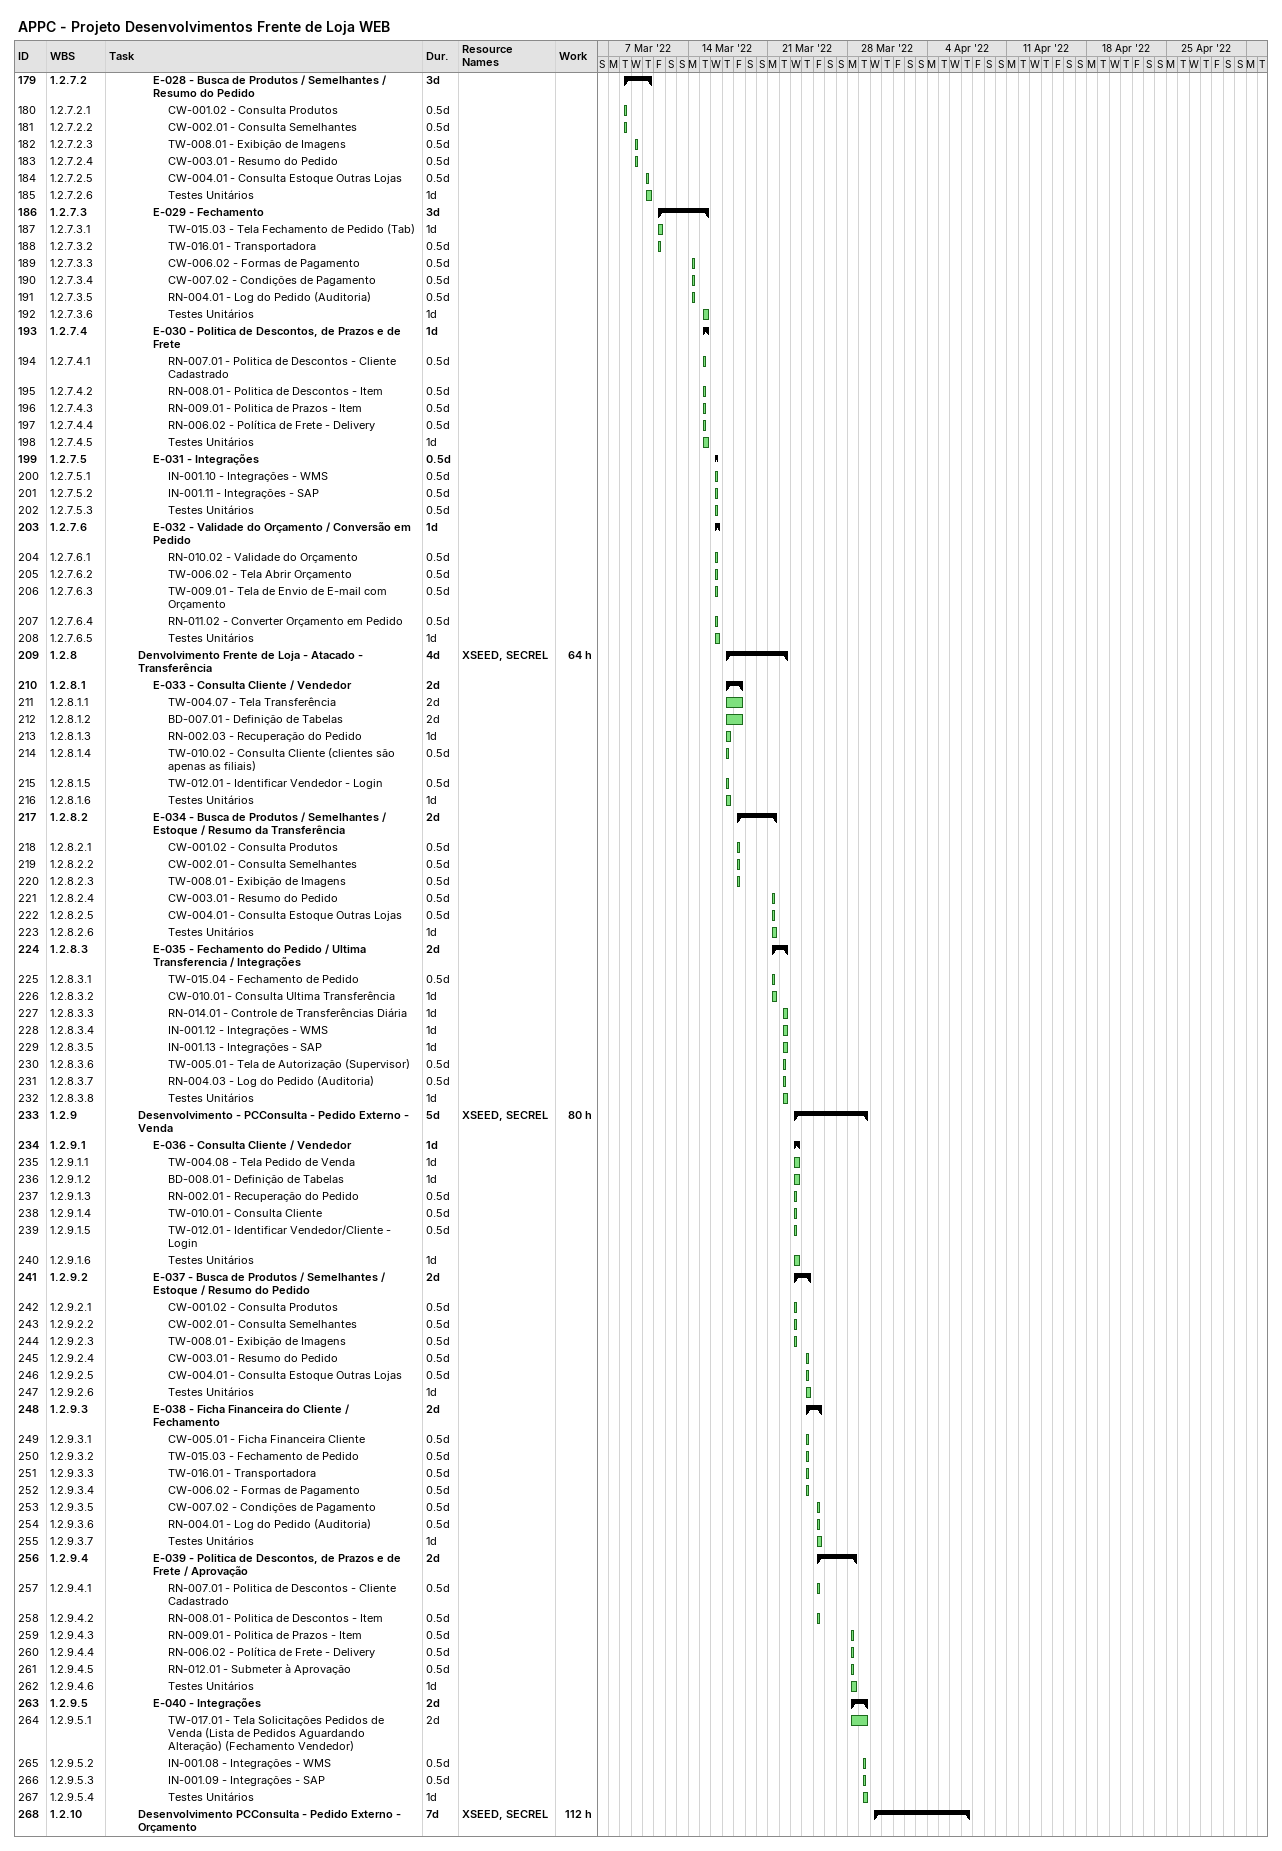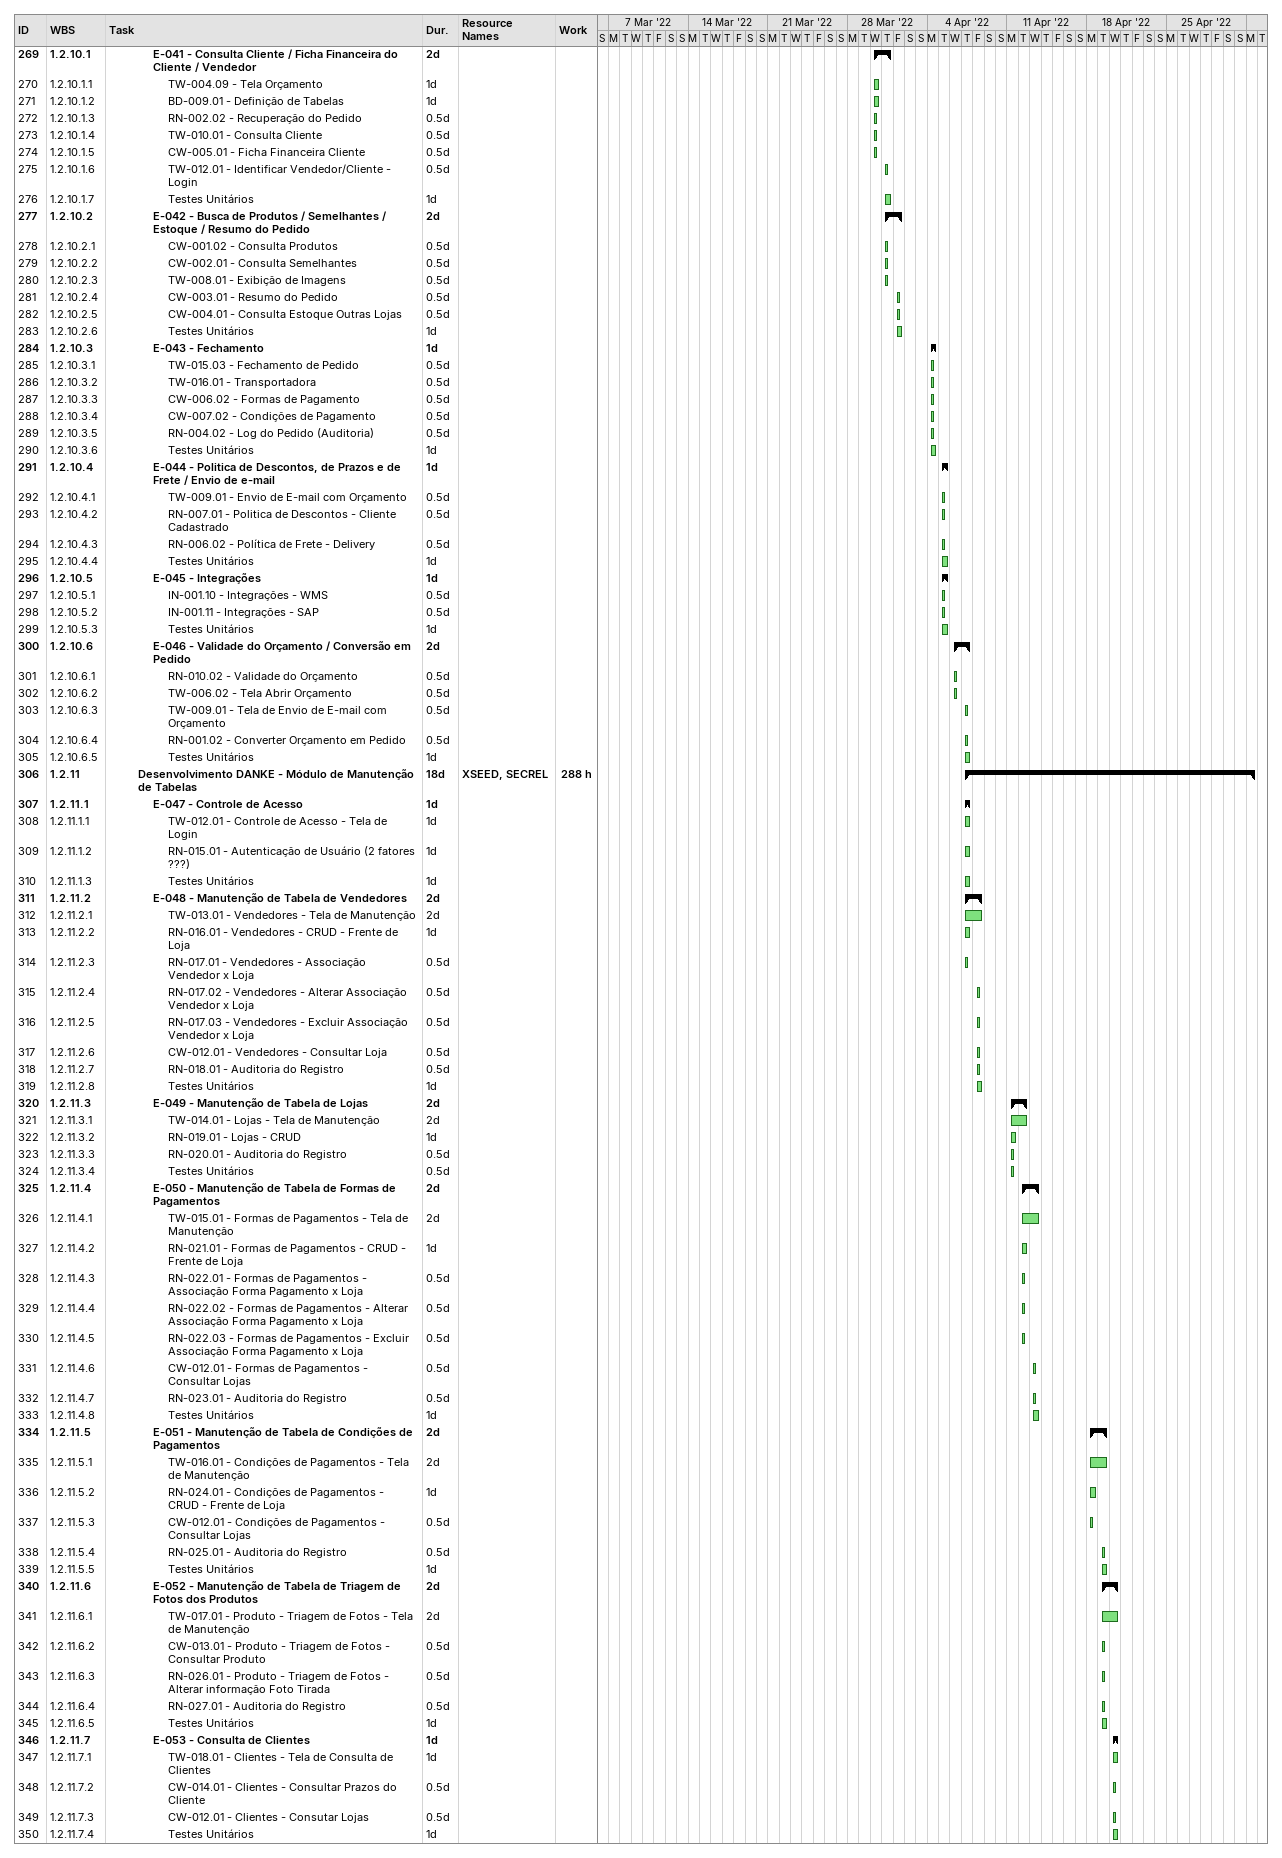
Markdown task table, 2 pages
APPC - Projeto Desenvolvimentos Frente de Loja WEB

| ID | WBS | Task | Duration | Start | Finish | Resources | Work (h) |
|---|---|---|---|---|---|---|---|
| 179 | 1.2.7.2 | **E-028 - Busca de Produtos / Semelhantes / Resumo do Pedido** | 3d | 2022-03-08 | 2022-03-10 |  |  |
| 180 | 1.2.7.2.1 | CW-001.02 - Consulta Produtos | 0.5d | 2022-03-08 | 2022-03-08 |  |  |
| 181 | 1.2.7.2.2 | CW-002.01 - Consulta Semelhantes | 0.5d | 2022-03-08 | 2022-03-08 |  |  |
| 182 | 1.2.7.2.3 | TW-008.01 - Exibição de Imagens | 0.5d | 2022-03-09 | 2022-03-09 |  |  |
| 183 | 1.2.7.2.4 | CW-003.01 - Resumo do Pedido | 0.5d | 2022-03-09 | 2022-03-09 |  |  |
| 184 | 1.2.7.2.5 | CW-004.01 - Consulta Estoque Outras Lojas | 0.5d | 2022-03-10 | 2022-03-10 |  |  |
| 185 | 1.2.7.2.6 | Testes Unitários | 1d | 2022-03-10 | 2022-03-10 |  |  |
| 186 | 1.2.7.3 | **E-029 - Fechamento** | 3d | 2022-03-11 | 2022-03-15 |  |  |
| 187 | 1.2.7.3.1 | TW-015.03 - Tela Fechamento de Pedido (Tab) | 1d | 2022-03-11 | 2022-03-11 |  |  |
| 188 | 1.2.7.3.2 | TW-016.01 - Transportadora | 0.5d | 2022-03-11 | 2022-03-11 |  |  |
| 189 | 1.2.7.3.3 | CW-006.02 - Formas de Pagamento | 0.5d | 2022-03-14 | 2022-03-14 |  |  |
| 190 | 1.2.7.3.4 | CW-007.02 - Condições de Pagamento | 0.5d | 2022-03-14 | 2022-03-14 |  |  |
| 191 | 1.2.7.3.5 | RN-004.01 - Log do Pedido (Auditoria) | 0.5d | 2022-03-14 | 2022-03-14 |  |  |
| 192 | 1.2.7.3.6 | Testes Unitários | 1d | 2022-03-15 | 2022-03-15 |  |  |
| 193 | 1.2.7.4 | **E-030 - Politica de Descontos, de Prazos e de Frete** | 1d | 2022-03-15 | 2022-03-15 |  |  |
| 194 | 1.2.7.4.1 | RN-007.01 - Politica de Descontos - Cliente Cadastrado | 0.5d | 2022-03-15 | 2022-03-15 |  |  |
| 195 | 1.2.7.4.2 | RN-008.01 - Politica de Descontos - Item | 0.5d | 2022-03-15 | 2022-03-15 |  |  |
| 196 | 1.2.7.4.3 | RN-009.01 - Politica de Prazos - Item | 0.5d | 2022-03-15 | 2022-03-15 |  |  |
| 197 | 1.2.7.4.4 | RN-006.02 - Política de Frete - Delivery | 0.5d | 2022-03-15 | 2022-03-15 |  |  |
| 198 | 1.2.7.4.5 | Testes Unitários | 1d | 2022-03-15 | 2022-03-15 |  |  |
| 199 | 1.2.7.5 | **E-031 - Integrações** | 0.5d | 2022-03-16 | 2022-03-16 |  |  |
| 200 | 1.2.7.5.1 | IN-001.10 - Integrações - WMS | 0.5d | 2022-03-16 | 2022-03-16 |  |  |
| 201 | 1.2.7.5.2 | IN-001.11 - Integrações - SAP | 0.5d | 2022-03-16 | 2022-03-16 |  |  |
| 202 | 1.2.7.5.3 | Testes Unitários | 0.5d | 2022-03-16 | 2022-03-16 |  |  |
| 203 | 1.2.7.6 | **E-032 - Validade do Orçamento / Conversão em Pedido** | 1d | 2022-03-16 | 2022-03-16 |  |  |
| 204 | 1.2.7.6.1 | RN-010.02 - Validade do Orçamento | 0.5d | 2022-03-16 | 2022-03-16 |  |  |
| 205 | 1.2.7.6.2 | TW-006.02 - Tela Abrir Orçamento | 0.5d | 2022-03-16 | 2022-03-16 |  |  |
| 206 | 1.2.7.6.3 | TW-009.01 - Tela de Envio de E-mail com Orçamento | 0.5d | 2022-03-16 | 2022-03-16 |  |  |
| 207 | 1.2.7.6.4 | RN-011.02 - Converter Orçamento em Pedido | 0.5d | 2022-03-16 | 2022-03-16 |  |  |
| 208 | 1.2.7.6.5 | Testes Unitários | 1d | 2022-03-16 | 2022-03-16 |  |  |
| 209 | 1.2.8 | **Denvolvimento Frente de Loja - Atacado - Transferência** | 4d | 2022-03-17 | 2022-03-22 | XSEED, SECREL | 64 |
| 210 | 1.2.8.1 | **E-033 - Consulta Cliente / Vendedor** | 2d | 2022-03-17 | 2022-03-18 |  |  |
| 211 | 1.2.8.1.1 | TW-004.07 - Tela Transferência | 2d | 2022-03-17 | 2022-03-18 |  |  |
| 212 | 1.2.8.1.2 | BD-007.01 - Definição de Tabelas | 2d | 2022-03-17 | 2022-03-18 |  |  |
| 213 | 1.2.8.1.3 | RN-002.03 - Recuperação do Pedido | 1d | 2022-03-17 | 2022-03-17 |  |  |
| 214 | 1.2.8.1.4 | TW-010.02 - Consulta Cliente (clientes são apenas as filiais) | 0.5d | 2022-03-17 | 2022-03-17 |  |  |
| 215 | 1.2.8.1.5 | TW-012.01 - Identificar Vendedor - Login | 0.5d | 2022-03-17 | 2022-03-17 |  |  |
| 216 | 1.2.8.1.6 | Testes Unitários | 1d | 2022-03-17 | 2022-03-17 |  |  |
| 217 | 1.2.8.2 | **E-034 - Busca de Produtos / Semelhantes / Estoque / Resumo da Transferência** | 2d | 2022-03-18 | 2022-03-21 |  |  |
| 218 | 1.2.8.2.1 | CW-001.02 - Consulta Produtos | 0.5d | 2022-03-18 | 2022-03-18 |  |  |
| 219 | 1.2.8.2.2 | CW-002.01 - Consulta Semelhantes | 0.5d | 2022-03-18 | 2022-03-18 |  |  |
| 220 | 1.2.8.2.3 | TW-008.01 - Exibição de Imagens | 0.5d | 2022-03-18 | 2022-03-18 |  |  |
| 221 | 1.2.8.2.4 | CW-003.01 - Resumo do Pedido | 0.5d | 2022-03-21 | 2022-03-21 |  |  |
| 222 | 1.2.8.2.5 | CW-004.01 - Consulta Estoque Outras Lojas | 0.5d | 2022-03-21 | 2022-03-21 |  |  |
| 223 | 1.2.8.2.6 | Testes Unitários | 1d | 2022-03-21 | 2022-03-21 |  |  |
| 224 | 1.2.8.3 | **E-035 - Fechamento do Pedido / Ultima Transferencia / Integrações** | 2d | 2022-03-21 | 2022-03-22 |  |  |
| 225 | 1.2.8.3.1 | TW-015.04 - Fechamento de Pedido | 0.5d | 2022-03-21 | 2022-03-21 |  |  |
| 226 | 1.2.8.3.2 | CW-010.01 - Consulta Ultima Transferência | 1d | 2022-03-21 | 2022-03-21 |  |  |
| 227 | 1.2.8.3.3 | RN-014.01 - Controle de Transferências Diária | 1d | 2022-03-22 | 2022-03-22 |  |  |
| 228 | 1.2.8.3.4 | IN-001.12 - Integrações - WMS | 1d | 2022-03-22 | 2022-03-22 |  |  |
| 229 | 1.2.8.3.5 | IN-001.13 - Integrações - SAP | 1d | 2022-03-22 | 2022-03-22 |  |  |
| 230 | 1.2.8.3.6 | TW-005.01 - Tela de Autorização (Supervisor) | 0.5d | 2022-03-22 | 2022-03-22 |  |  |
| 231 | 1.2.8.3.7 | RN-004.03 - Log do Pedido (Auditoria) | 0.5d | 2022-03-22 | 2022-03-22 |  |  |
| 232 | 1.2.8.3.8 | Testes Unitários | 1d | 2022-03-22 | 2022-03-22 |  |  |
| 233 | 1.2.9 | **Desenvolvimento - PCConsulta - Pedido Externo - Venda** | 5d | 2022-03-23 | 2022-03-29 | XSEED, SECREL | 80 |
| 234 | 1.2.9.1 | **E-036 - Consulta Cliente / Vendedor** | 1d | 2022-03-23 | 2022-03-23 |  |  |
| 235 | 1.2.9.1.1 | TW-004.08 - Tela Pedido de Venda | 1d | 2022-03-23 | 2022-03-23 |  |  |
| 236 | 1.2.9.1.2 | BD-008.01 - Definição de Tabelas | 1d | 2022-03-23 | 2022-03-23 |  |  |
| 237 | 1.2.9.1.3 | RN-002.01 - Recuperação do Pedido | 0.5d | 2022-03-23 | 2022-03-23 |  |  |
| 238 | 1.2.9.1.4 | TW-010.01 - Consulta Cliente | 0.5d | 2022-03-23 | 2022-03-23 |  |  |
| 239 | 1.2.9.1.5 | TW-012.01 - Identificar Vendedor/Cliente - Login | 0.5d | 2022-03-23 | 2022-03-23 |  |  |
| 240 | 1.2.9.1.6 | Testes Unitários | 1d | 2022-03-23 | 2022-03-23 |  |  |
| 241 | 1.2.9.2 | **E-037 - Busca de Produtos / Semelhantes / Estoque / Resumo do Pedido** | 2d | 2022-03-23 | 2022-03-24 |  |  |
| 242 | 1.2.9.2.1 | CW-001.02 - Consulta Produtos | 0.5d | 2022-03-23 | 2022-03-23 |  |  |
| 243 | 1.2.9.2.2 | CW-002.01 - Consulta Semelhantes | 0.5d | 2022-03-23 | 2022-03-23 |  |  |
| 244 | 1.2.9.2.3 | TW-008.01 - Exibição de Imagens | 0.5d | 2022-03-23 | 2022-03-23 |  |  |
| 245 | 1.2.9.2.4 | CW-003.01 - Resumo do Pedido | 0.5d | 2022-03-24 | 2022-03-24 |  |  |
| 246 | 1.2.9.2.5 | CW-004.01 - Consulta Estoque Outras Lojas | 0.5d | 2022-03-24 | 2022-03-24 |  |  |
| 247 | 1.2.9.2.6 | Testes Unitários | 1d | 2022-03-24 | 2022-03-24 |  |  |
| 248 | 1.2.9.3 | **E-038 - Ficha Financeira do Cliente / Fechamento** | 2d | 2022-03-24 | 2022-03-25 |  |  |
| 249 | 1.2.9.3.1 | CW-005.01 - Ficha Financeira Cliente | 0.5d | 2022-03-24 | 2022-03-24 |  |  |
| 250 | 1.2.9.3.2 | TW-015.03 - Fechamento de Pedido | 0.5d | 2022-03-24 | 2022-03-24 |  |  |
| 251 | 1.2.9.3.3 | TW-016.01 - Transportadora | 0.5d | 2022-03-24 | 2022-03-24 |  |  |
| 252 | 1.2.9.3.4 | CW-006.02 - Formas de Pagamento | 0.5d | 2022-03-24 | 2022-03-24 |  |  |
| 253 | 1.2.9.3.5 | CW-007.02 - Condições de Pagamento | 0.5d | 2022-03-25 | 2022-03-25 |  |  |
| 254 | 1.2.9.3.6 | RN-004.01 - Log do Pedido (Auditoria) | 0.5d | 2022-03-25 | 2022-03-25 |  |  |
| 255 | 1.2.9.3.7 | Testes Unitários | 1d | 2022-03-25 | 2022-03-25 |  |  |
| 256 | 1.2.9.4 | **E-039 - Politica de Descontos, de Prazos e de Frete / Aprovação** | 2d | 2022-03-25 | 2022-03-28 |  |  |
| 257 | 1.2.9.4.1 | RN-007.01 - Politica de Descontos - Cliente Cadastrado | 0.5d | 2022-03-25 | 2022-03-25 |  |  |
| 258 | 1.2.9.4.2 | RN-008.01 - Politica de Descontos - Item | 0.5d | 2022-03-25 | 2022-03-25 |  |  |
| 259 | 1.2.9.4.3 | RN-009.01 - Politica de Prazos - Item | 0.5d | 2022-03-28 | 2022-03-28 |  |  |
| 260 | 1.2.9.4.4 | RN-006.02 - Política de Frete - Delivery | 0.5d | 2022-03-28 | 2022-03-28 |  |  |
| 261 | 1.2.9.4.5 | RN-012.01 - Submeter à Aprovação | 0.5d | 2022-03-28 | 2022-03-28 |  |  |
| 262 | 1.2.9.4.6 | Testes Unitários | 1d | 2022-03-28 | 2022-03-28 |  |  |
| 263 | 1.2.9.5 | **E-040 - Integrações** | 2d | 2022-03-28 | 2022-03-29 |  |  |
| 264 | 1.2.9.5.1 | TW-017.01 - Tela Solicitações Pedidos de Venda (Lista de Pedidos Aguardando Alteração) (Fechamento Vendedor) | 2d | 2022-03-28 | 2022-03-29 |  |  |
| 265 | 1.2.9.5.2 | IN-001.08 - Integrações - WMS | 0.5d | 2022-03-29 | 2022-03-29 |  |  |
| 266 | 1.2.9.5.3 | IN-001.09 - Integrações - SAP | 0.5d | 2022-03-29 | 2022-03-29 |  |  |
| 267 | 1.2.9.5.4 | Testes Unitários | 1d | 2022-03-29 | 2022-03-29 |  |  |
| 268 | 1.2.10 | **Desenvolvimento PCConsulta - Pedido Externo - Orçamento** | 7d | 2022-03-30 | 2022-04-07 | XSEED, SECREL | 112 |
| 269 | 1.2.10.1 | **E-041 - Consulta Cliente / Ficha Financeira do Cliente / Vendedor** | 2d | 2022-03-30 | 2022-03-31 |  |  |
| 270 | 1.2.10.1.1 | TW-004.09 - Tela Orçamento | 1d | 2022-03-30 | 2022-03-30 |  |  |
| 271 | 1.2.10.1.2 | BD-009.01 - Definição de Tabelas | 1d | 2022-03-30 | 2022-03-30 |  |  |
| 272 | 1.2.10.1.3 | RN-002.02 - Recuperação do Pedido | 0.5d | 2022-03-30 | 2022-03-30 |  |  |
| 273 | 1.2.10.1.4 | TW-010.01 - Consulta Cliente | 0.5d | 2022-03-30 | 2022-03-30 |  |  |
| 274 | 1.2.10.1.5 | CW-005.01 - Ficha Financeira Cliente | 0.5d | 2022-03-30 | 2022-03-30 |  |  |
| 275 | 1.2.10.1.6 | TW-012.01 - Identificar Vendedor/Cliente - Login | 0.5d | 2022-03-31 | 2022-03-31 |  |  |
| 276 | 1.2.10.1.7 | Testes Unitários | 1d | 2022-03-31 | 2022-03-31 |  |  |
| 277 | 1.2.10.2 | **E-042 - Busca de Produtos / Semelhantes / Estoque / Resumo do Pedido** | 2d | 2022-03-31 | 2022-04-01 |  |  |
| 278 | 1.2.10.2.1 | CW-001.02 - Consulta Produtos | 0.5d | 2022-03-31 | 2022-03-31 |  |  |
| 279 | 1.2.10.2.2 | CW-002.01 - Consulta Semelhantes | 0.5d | 2022-03-31 | 2022-03-31 |  |  |
| 280 | 1.2.10.2.3 | TW-008.01 - Exibição de Imagens | 0.5d | 2022-03-31 | 2022-03-31 |  |  |
| 281 | 1.2.10.2.4 | CW-003.01 - Resumo do Pedido | 0.5d | 2022-04-01 | 2022-04-01 |  |  |
| 282 | 1.2.10.2.5 | CW-004.01 - Consulta Estoque Outras Lojas | 0.5d | 2022-04-01 | 2022-04-01 |  |  |
| 283 | 1.2.10.2.6 | Testes Unitários | 1d | 2022-04-01 | 2022-04-01 |  |  |
| 284 | 1.2.10.3 | **E-043 - Fechamento** | 1d | 2022-04-04 | 2022-04-04 |  |  |
| 285 | 1.2.10.3.1 | TW-015.03 - Fechamento de Pedido | 0.5d | 2022-04-04 | 2022-04-04 |  |  |
| 286 | 1.2.10.3.2 | TW-016.01 - Transportadora | 0.5d | 2022-04-04 | 2022-04-04 |  |  |
| 287 | 1.2.10.3.3 | CW-006.02 - Formas de Pagamento | 0.5d | 2022-04-04 | 2022-04-04 |  |  |
| 288 | 1.2.10.3.4 | CW-007.02 - Condições de Pagamento | 0.5d | 2022-04-04 | 2022-04-04 |  |  |
| 289 | 1.2.10.3.5 | RN-004.02 - Log do Pedido (Auditoria) | 0.5d | 2022-04-04 | 2022-04-04 |  |  |
| 290 | 1.2.10.3.6 | Testes Unitários | 1d | 2022-04-04 | 2022-04-04 |  |  |
| 291 | 1.2.10.4 | **E-044 - Politica de Descontos, de Prazos e de Frete / Envio de e-mail** | 1d | 2022-04-05 | 2022-04-05 |  |  |
| 292 | 1.2.10.4.1 | TW-009.01 - Envio de E-mail com Orçamento | 0.5d | 2022-04-05 | 2022-04-05 |  |  |
| 293 | 1.2.10.4.2 | RN-007.01 - Politica de Descontos - Cliente Cadastrado | 0.5d | 2022-04-05 | 2022-04-05 |  |  |
| 294 | 1.2.10.4.3 | RN-006.02 - Política de Frete - Delivery | 0.5d | 2022-04-05 | 2022-04-05 |  |  |
| 295 | 1.2.10.4.4 | Testes Unitários | 1d | 2022-04-05 | 2022-04-05 |  |  |
| 296 | 1.2.10.5 | **E-045 - Integrações** | 1d | 2022-04-05 | 2022-04-05 |  |  |
| 297 | 1.2.10.5.1 | IN-001.10 - Integrações - WMS | 0.5d | 2022-04-05 | 2022-04-05 |  |  |
| 298 | 1.2.10.5.2 | IN-001.11 - Integrações - SAP | 0.5d | 2022-04-05 | 2022-04-05 |  |  |
| 299 | 1.2.10.5.3 | Testes Unitários | 1d | 2022-04-05 | 2022-04-05 |  |  |
| 300 | 1.2.10.6 | **E-046 - Validade do Orçamento / Conversão em Pedido** | 2d | 2022-04-06 | 2022-04-07 |  |  |
| 301 | 1.2.10.6.1 | RN-010.02 - Validade do Orçamento | 0.5d | 2022-04-06 | 2022-04-06 |  |  |
| 302 | 1.2.10.6.2 | TW-006.02 - Tela Abrir Orçamento | 0.5d | 2022-04-06 | 2022-04-06 |  |  |
| 303 | 1.2.10.6.3 | TW-009.01 - Tela de Envio de E-mail com Orçamento | 0.5d | 2022-04-07 | 2022-04-07 |  |  |
| 304 | 1.2.10.6.4 | RN-001.02 - Converter Orçamento em Pedido | 0.5d | 2022-04-07 | 2022-04-07 |  |  |
| 305 | 1.2.10.6.5 | Testes Unitários | 1d | 2022-04-07 | 2022-04-07 |  |  |
| 306 | 1.2.11 | **Desenvolvimento DANKE - Módulo de Manutenção de Tabelas** | 18d | 2022-04-07 | 2022-05-02 | XSEED, SECREL | 288 |
| 307 | 1.2.11.1 | **E-047 - Controle de Acesso** | 1d | 2022-04-07 | 2022-04-07 |  |  |
| 308 | 1.2.11.1.1 | TW-012.01 - Controle de Acesso - Tela de Login | 1d | 2022-04-07 | 2022-04-07 |  |  |
| 309 | 1.2.11.1.2 | RN-015.01 - Autenticação de Usuário (2 fatores ???) | 1d | 2022-04-07 | 2022-04-07 |  |  |
| 310 | 1.2.11.1.3 | Testes Unitários | 1d | 2022-04-07 | 2022-04-07 |  |  |
| 311 | 1.2.11.2 | **E-048 - Manutenção de Tabela de Vendedores** | 2d | 2022-04-07 | 2022-04-08 |  |  |
| 312 | 1.2.11.2.1 | TW-013.01 - Vendedores - Tela de Manutenção | 2d | 2022-04-07 | 2022-04-08 |  |  |
| 313 | 1.2.11.2.2 | RN-016.01 - Vendedores - CRUD - Frente de Loja | 1d | 2022-04-07 | 2022-04-07 |  |  |
| 314 | 1.2.11.2.3 | RN-017.01 - Vendedores - Associação Vendedor x Loja | 0.5d | 2022-04-07 | 2022-04-07 |  |  |
| 315 | 1.2.11.2.4 | RN-017.02 - Vendedores - Alterar Associação Vendedor x Loja | 0.5d | 2022-04-08 | 2022-04-08 |  |  |
| 316 | 1.2.11.2.5 | RN-017.03 - Vendedores - Excluir Associação Vendedor x Loja | 0.5d | 2022-04-08 | 2022-04-08 |  |  |
| 317 | 1.2.11.2.6 | CW-012.01 - Vendedores - Consultar Loja | 0.5d | 2022-04-08 | 2022-04-08 |  |  |
| 318 | 1.2.11.2.7 | RN-018.01 - Auditoria do Registro | 0.5d | 2022-04-08 | 2022-04-08 |  |  |
| 319 | 1.2.11.2.8 | Testes Unitários | 1d | 2022-04-08 | 2022-04-08 |  |  |
| 320 | 1.2.11.3 | **E-049 - Manutenção de Tabela de Lojas** | 2d | 2022-04-11 | 2022-04-12 |  |  |
| 321 | 1.2.11.3.1 | TW-014.01 - Lojas - Tela de Manutenção | 2d | 2022-04-11 | 2022-04-12 |  |  |
| 322 | 1.2.11.3.2 | RN-019.01 - Lojas - CRUD | 1d | 2022-04-11 | 2022-04-11 |  |  |
| 323 | 1.2.11.3.3 | RN-020.01 - Auditoria do Registro | 0.5d | 2022-04-11 | 2022-04-11 |  |  |
| 324 | 1.2.11.3.4 | Testes Unitários | 0.5d | 2022-04-11 | 2022-04-11 |  |  |
| 325 | 1.2.11.4 | **E-050 - Manutenção de Tabela de Formas de Pagamentos** | 2d | 2022-04-12 | 2022-04-13 |  |  |
| 326 | 1.2.11.4.1 | TW-015.01 - Formas de Pagamentos - Tela de Manutenção | 2d | 2022-04-12 | 2022-04-13 |  |  |
| 327 | 1.2.11.4.2 | RN-021.01 - Formas de Pagamentos - CRUD - Frente de Loja | 1d | 2022-04-12 | 2022-04-12 |  |  |
| 328 | 1.2.11.4.3 | RN-022.01 - Formas de Pagamentos - Associação Forma Pagamento x Loja | 0.5d | 2022-04-12 | 2022-04-12 |  |  |
| 329 | 1.2.11.4.4 | RN-022.02 - Formas de Pagamentos - Alterar Associação Forma Pagamento x Loja | 0.5d | 2022-04-12 | 2022-04-12 |  |  |
| 330 | 1.2.11.4.5 | RN-022.03 - Formas de Pagamentos - Excluir Associação Forma Pagamento x Loja | 0.5d | 2022-04-12 | 2022-04-12 |  |  |
| 331 | 1.2.11.4.6 | CW-012.01 - Formas de Pagamentos - Consultar Lojas | 0.5d | 2022-04-13 | 2022-04-13 |  |  |
| 332 | 1.2.11.4.7 | RN-023.01 - Auditoria do Registro | 0.5d | 2022-04-13 | 2022-04-13 |  |  |
| 333 | 1.2.11.4.8 | Testes Unitários | 1d | 2022-04-13 | 2022-04-13 |  |  |
| 334 | 1.2.11.5 | **E-051 - Manutenção de Tabela de Condições de Pagamentos** | 2d | 2022-04-18 | 2022-04-19 |  |  |
| 335 | 1.2.11.5.1 | TW-016.01 - Condições de Pagamentos - Tela de Manutenção | 2d | 2022-04-18 | 2022-04-19 |  |  |
| 336 | 1.2.11.5.2 | RN-024.01 - Condições de Pagamentos - CRUD - Frente de Loja | 1d | 2022-04-18 | 2022-04-18 |  |  |
| 337 | 1.2.11.5.3 | CW-012.01 - Condições de Pagamentos - Consultar Lojas | 0.5d | 2022-04-18 | 2022-04-18 |  |  |
| 338 | 1.2.11.5.4 | RN-025.01 - Auditoria do Registro | 0.5d | 2022-04-19 | 2022-04-19 |  |  |
| 339 | 1.2.11.5.5 | Testes Unitários | 1d | 2022-04-19 | 2022-04-19 |  |  |
| 340 | 1.2.11.6 | **E-052 - Manutenção de Tabela de Triagem de Fotos dos Produtos** | 2d | 2022-04-19 | 2022-04-20 |  |  |
| 341 | 1.2.11.6.1 | TW-017.01 - Produto - Triagem de Fotos - Tela de Manutenção | 2d | 2022-04-19 | 2022-04-20 |  |  |
| 342 | 1.2.11.6.2 | CW-013.01 - Produto - Triagem de Fotos - Consultar Produto | 0.5d | 2022-04-19 | 2022-04-19 |  |  |
| 343 | 1.2.11.6.3 | RN-026.01 - Produto - Triagem de Fotos - Alterar informação Foto Tirada | 0.5d | 2022-04-19 | 2022-04-19 |  |  |
| 344 | 1.2.11.6.4 | RN-027.01 - Auditoria do Registro | 0.5d | 2022-04-19 | 2022-04-19 |  |  |
| 345 | 1.2.11.6.5 | Testes Unitários | 1d | 2022-04-19 | 2022-04-19 |  |  |
| 346 | 1.2.11.7 | **E-053 - Consulta de Clientes** | 1d | 2022-04-20 | 2022-04-20 |  |  |
| 347 | 1.2.11.7.1 | TW-018.01 - Clientes - Tela de Consulta de Clientes | 1d | 2022-04-20 | 2022-04-20 |  |  |
| 348 | 1.2.11.7.2 | CW-014.01 - Clientes - Consultar Prazos do Cliente | 0.5d | 2022-04-20 | 2022-04-20 |  |  |
| 349 | 1.2.11.7.3 | CW-012.01 - Clientes - Consutar Lojas | 0.5d | 2022-04-20 | 2022-04-20 |  |  |
| 350 | 1.2.11.7.4 | Testes Unitários | 1d | 2022-04-20 | 2022-04-20 |  |  |
